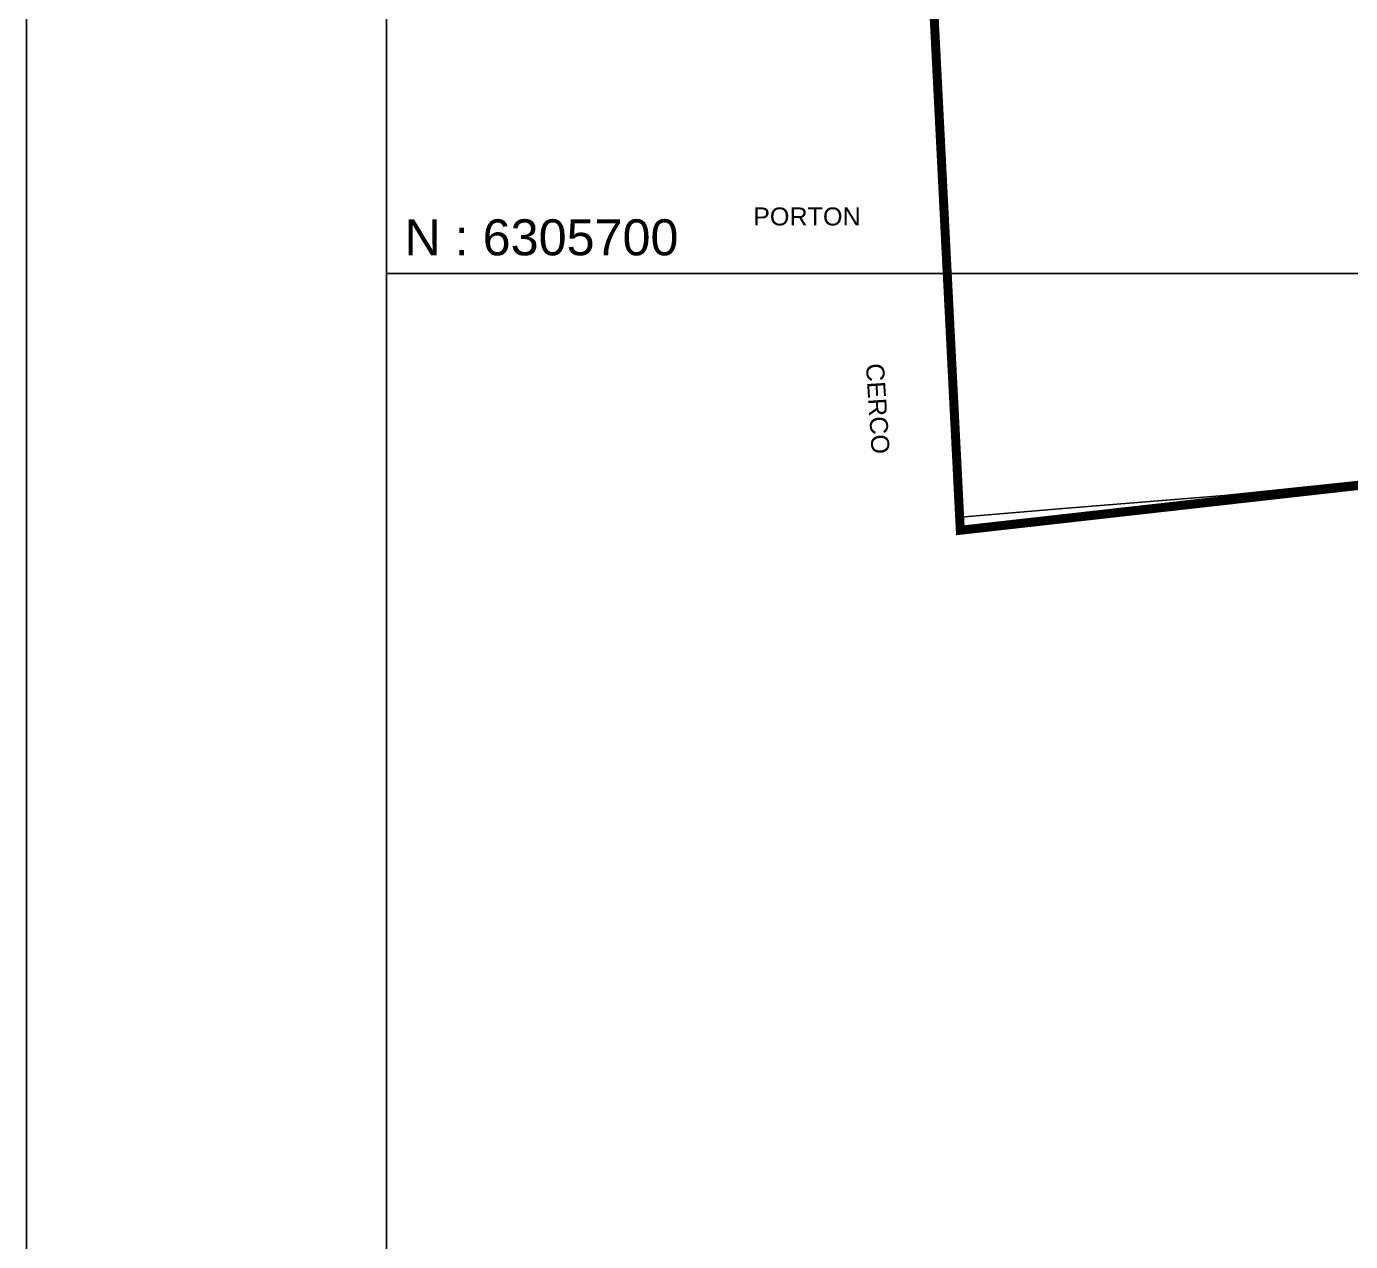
# Model space of a CAD drawing. Extents: x 352140 to 354978, y 6304672 to 6307963.
# Drawn here: x 352180 to 352253.6, y 6305646.2 to 6305713.7 of the extents above; entities that cross this region are included whole.
import ezdxf

# ---------------------------------------------------------------- set-up
doc = ezdxf.new("R2010")
doc.units = 0
doc.linetypes.add('DASHDOT', pattern=[1, 0.5, -0.25, 0, -0.25])
doc.linetypes.add('DASHED', pattern=[19.05, 12.7, -6.35])
doc.layers.get('0').update_dxf_attribs({"linetype": 'CONTINUOUS'})
for name, color, linetype in [('-LAMINA 1_1250', 1, 'CONTINUOUS'), ('03_S2_Pav ext_Borde vereda', 7, 'CONTINUOUS'), ('1-ACCESOS', 212, 'CONTINUOUS'), ('1-CERCO', 252, 'CERCO_LINE'), ('1-coordenadas', 8, 'CONTINUOUS'), ('1-TEXTOS', 7, 'CONTINUOUS')]:
    doc.layers.add(name, color=color, linetype=linetype)
doc.layers.add('0_ASD_LINEA OFICIAL', color=253, linetype='DASHDOT', lineweight=20)
doc.styles.add('A', font='arial.ttf', dxfattribs={"height": 2})
doc.linetypes.add('CERCO_LINE', pattern='A,0.5,-0.2,[" X ",STANDARD,S=0.1,R=0,X=-0.1,Y=-0.05],-0.25', length=0.95)

# ---------------------------------------------------------------- blocks, each defined once
blk = doc.blocks.new('COORDENADAS')
at = {"layer": '-LAMINA 1_1250'}
blk.add_lwpolyline([(0, 0), (1436.25, 0), (1436.25, -923.479), (0, -923.479)], close=True, dxfattribs=at)
at = {"layer": '1-coordenadas'}
for p, q in [((20, -900.625), (20, -0.625)), ((20, -500.625), (1420, -500.625))]:
    blk.add_line(p, q, dxfattribs=at)
at = {"layer": '1-coordenadas', "style": 'A'}
blk.add_text('N : 6305700', height=2, dxfattribs=at).set_placement((21, -499.625))
blk = doc.blocks.new('A$C27410629')
at = {"layer": '0_ASD_LINEA OFICIAL', "ltscale": 8, "const_width": 0.5}
blk.add_lwpolyline([(108.222, 588.541), (107.37, 588.311), (106.337, 601.54), (104.84, 620.732), (103.437, 638.997), (100.007, 685.369, 0.000079), (97.127, 721.637, 0.00475), (91.913, 781.093), (90.327, 798.242), (85.385, 850.523), (80.532, 904.781), (78.459, 929.699), (27.918, 924.014), (25.438, 972.681), (22.672, 1024.686), (83.12, 1027.794, 0)], format="xyb", dxfattribs=at)

msp = doc.modelspace()

# ---------------------------------------------------------------- linework, layer by layer
at = {"layer": '1-ACCESOS', "flags": 128}
msp.add_lwpolyline([(352230.939, 6305705.288), (352231.096, 6305701.655)], dxfattribs=at)
at = {"layer": '1-CERCO', "ltscale": 6, "flags": 128}
for points in [[(352230.939, 6305705.288), (352230.691, 6305711.102), (352230.505, 6305719.202), (352229.973, 6305729.189)], [(352231.096, 6305701.655), (352231.255, 6305697.123), (352231.887, 6305686.464), (352237.589, 6305686.931), (352246.546, 6305687.661), (352256.771, 6305688.732), (352267.137, 6305689.965), (352274.614, 6305690.675)]]:
    msp.add_lwpolyline(points, dxfattribs=at)

# ---------------------------------------------------------------- block references
at = {"color": 252, "linetype": 'DASHED'}
msp.add_blockref('COORDENADAS', (352180, 6306200.625), dxfattribs=at)
at = {"layer": '03_S2_Pav ext_Borde vereda', "linetype": 'Continuous'}
msp.add_blockref('A$C27410629', (352203.962, 6304761.714), dxfattribs=at)

# ---------------------------------------------------------------- texts
at = {"layer": '1-TEXTOS', "style": 'A'}
msp.add_text('PORTON', height=1, dxfattribs=at).set_placement((352220.369, 6305702.659))
msp.add_text('CERCO', height=1, rotation=273.79643, dxfattribs=at).set_placement((352226.631, 6305694.968))

doc.saveas('drawing.dxf')
